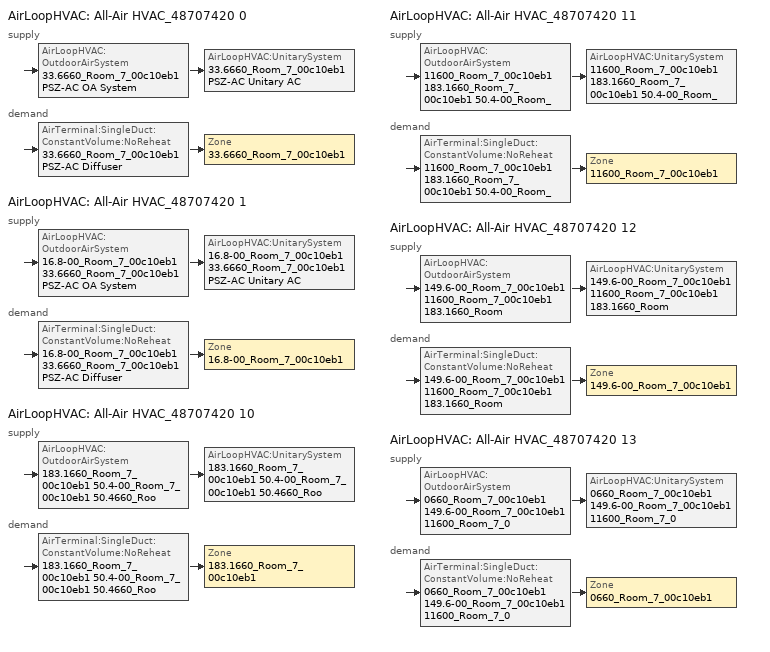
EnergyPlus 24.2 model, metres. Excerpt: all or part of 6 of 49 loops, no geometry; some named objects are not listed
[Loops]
AirLoopHVAC 'All-Air HVAC_48707420 0'
 supply: AirLoopHVAC:OutdoorAirSystem '33.6660_Room_7_00c10eb1 PSZ-AC OA System' > AirLoopHVAC:UnitarySystem '33.6660_Room_7_00c10eb1 PSZ-AC Unitary AC'
 demand: AirTerminal:SingleDuct:ConstantVolume:NoReheat '33.6660_Room_7_00c10eb1 PSZ-AC Diffuser' > Zone '33.6660_Room_7_00c10eb1'
AirLoopHVAC 'All-Air HVAC_48707420 1'
 supply: AirLoopHVAC:OutdoorAirSystem '16.8-00_Room_7_00c10eb1 33.6660_Room_7_00c10eb1 PSZ-AC OA System' > AirLoopHVAC:UnitarySystem '16.8-00_Room_7_00c10eb1 33.6660_Room_7_00c10eb1 PSZ-AC Unitary AC'
 demand: AirTerminal:SingleDuct:ConstantVolume:NoReheat '16.8-00_Room_7_00c10eb1 33.6660_Room_7_00c10eb1 PSZ-AC Diffuser' > Zone '16.8-00_Room_7_00c10eb1'
AirLoopHVAC 'All-Air HVAC_48707420 10'
 supply: AirLoopHVAC:OutdoorAirSystem '183.1660_Room_7_00c10eb1 50.4-00_Room_7_00c10eb1 50.4660_Room_7_00c10eb1 67.1-00_Room_7_00c10eb1 132.8660_Room_7_00c10eb1 166.4660_Room_7_00c10eb1 67.1660_Room_7_00c10eb1 116660_Room_7_00c10eb1 33.6-00_Room_7_00c10eb1 16.8-00_Room_7_00c10eb1 33.6660_Room_7_00c10eb1 PSZ-AC OA System' > AirLoopHVAC:UnitarySystem '183.1660_Room_7_00c10eb1 50.4-00_Room_7_00c10eb1 50.4660_Room_7_00c10eb1 67.1-00_Room_7_00c10eb1 132.8660_Room_7_00c10eb1 166.4660_Room_7_00c10eb1 67.1660_Room_7_00c10eb1 116660_Room_7_00c10eb1 33.6-00_Room_7_00c10eb1 16.8-00_Room_7_00c10eb1 33.6660_Room_7_00c10eb1 PSZ-AC Unitary AC'
 demand: AirTerminal:SingleDuct:ConstantVolume:NoReheat '183.1660_Room_7_00c10eb1 50.4-00_Room_7_00c10eb1 50.4660_Room_7_00c10eb1 67.1-00_Room_7_00c10eb1 132.8660_Room_7_00c10eb1 166.4660_Room_7_00c10eb1 67.1660_Room_7_00c10eb1 116660_Room_7_00c10eb1 33.6-00_Room_7_00c10eb1 16.8-00_Room_7_00c10eb1 33.6660_Room_7_00c10eb1 PSZ-AC Diffuser' > Zone '183.1660_Room_7_00c10eb1'
AirLoopHVAC 'All-Air HVAC_48707420 11'
 supply: AirLoopHVAC:OutdoorAirSystem '11600_Room_7_00c10eb1 183.1660_Room_7_00c10eb1 50.4-00_Room_7_00c10eb1 50.4660_Room_7_00c10eb1 67.1-00_Room_7_00c10eb1 132.8660_Room_7_00c10eb1 166.4660_Room_7_00c10eb1 67.1660_Room_7_00c10eb1 116660_Room_7_00c10eb1 33.6-00_Room_7_00c10eb1 16.8-00_Room_7_00c10eb1 33.6660_Room_7_00c10eb1 PSZ-AC OA System' > AirLoopHVAC:UnitarySystem '11600_Room_7_00c10eb1 183.1660_Room_7_00c10eb1 50.4-00_Room_7_00c10eb1 50.4660_Room_7_00c10eb1 67.1-00_Room_7_00c10eb1 132.8660_Room_7_00c10eb1 166.4660_Room_7_00c10eb1 67.1660_Room_7_00c10eb1 116660_Room_7_00c10eb1 33.6-00_Room_7_00c10eb1 16.8-00_Room_7_00c10eb1 33.6660_Room_7_00c10eb1 PSZ-AC Unitary AC'
 demand: AirTerminal:SingleDuct:ConstantVolume:NoReheat '11600_Room_7_00c10eb1 183.1660_Room_7_00c10eb1 50.4-00_Room_7_00c10eb1 50.4660_Room_7_00c10eb1 67.1-00_Room_7_00c10eb1 132.8660_Room_7_00c10eb1 166.4660_Room_7_00c10eb1 67.1660_Room_7_00c10eb1 116660_Room_7_00c10eb1 33.6-00_Room_7_00c10eb1 16.8-00_Room_7_00c10eb1 33.6660_Room_7_00c10eb1 PSZ-AC Diffuser' > Zone '11600_Room_7_00c10eb1'
AirLoopHVAC 'All-Air HVAC_48707420 12'
 supply: AirLoopHVAC:OutdoorAirSystem '149.6-00_Room_7_00c10eb1 11600_Room_7_00c10eb1 183.1660_Room_7_00c10eb1 50.4-00_Room_7_00c10eb1 50.4660_Room_7_00c10eb1 67.1-00_Room_7_00c10eb1 132.8660_Room_7_00c10eb1 166.4660_Room_7_00c10eb1 67.1660_Room_7_00c10eb1 116660_Room_7_00c10eb1 33.6-00_Room_7_00c10eb1 16.8-00_Room_7_00c10eb1 33.6660_Room_7_00c10eb1 PSZ-AC OA System' > AirLoopHVAC:UnitarySystem '149.6-00_Room_7_00c10eb1 11600_Room_7_00c10eb1 183.1660_Room_7_00c10eb1 50.4-00_Room_7_00c10eb1 50.4660_Room_7_00c10eb1 67.1-00_Room_7_00c10eb1 132.8660_Room_7_00c10eb1 166.4660_Room_7_00c10eb1 67.1660_Room_7_00c10eb1 116660_Room_7_00c10eb1 33.6-00_Room_7_00c10eb1 16.8-00_Room_7_00c10eb1 33.6660_Room_7_00c10eb1 PSZ-AC Unitary AC'
 demand: AirTerminal:SingleDuct:ConstantVolume:NoReheat '149.6-00_Room_7_00c10eb1 11600_Room_7_00c10eb1 183.1660_Room_7_00c10eb1 50.4-00_Room_7_00c10eb1 50.4660_Room_7_00c10eb1 67.1-00_Room_7_00c10eb1 132.8660_Room_7_00c10eb1 166.4660_Room_7_00c10eb1 67.1660_Room_7_00c10eb1 116660_Room_7_00c10eb1 33.6-00_Room_7_00c10eb1 16.8-00_Room_7_00c10eb1 33.6660_Room_7_00c10eb1 PSZ-AC Diffuser' > Zone '149.6-00_Room_7_00c10eb1'
AirLoopHVAC 'All-Air HVAC_48707420 13'
 supply: AirLoopHVAC:OutdoorAirSystem '0660_Room_7_00c10eb1 149.6-00_Room_7_00c10eb1 11600_Room_7_00c10eb1 183.1660_Room_7_00c10eb1 50.4-00_Room_7_00c10eb1 50.4660_Room_7_00c10eb1 67.1-00_Room_7_00c10eb1 132.8660_Room_7_00c10eb1 166.4660_Room_7_00c10eb1 67.1660_Room_7_00c10eb1 116660_Room_7_00c10eb1 33.6-00_Room_7_00c10eb1 16.8-00_Room_7_00c10eb1 33.6660_Room_7_00c10eb1 PSZ-AC OA System' > AirLoopHVAC:UnitarySystem '0660_Room_7_00c10eb1 149.6-00_Room_7_00c10eb1 11600_Room_7_00c10eb1 183.1660_Room_7_00c10eb1 50.4-00_Room_7_00c10eb1 50.4660_Room_7_00c10eb1 67.1-00_Room_7_00c10eb1 132.8660_Room_7_00c10eb1 166.4660_Room_7_00c10eb1 67.1660_Room_7_00c10eb1 116660_Room_7_00c10eb1 33.6-00_Room_7_00c10eb1 16.8-00_Room_7_00c10eb1 33.6660_Room_7_00c10eb1 PSZ-AC Unitary AC'
 demand: AirTerminal:SingleDuct:ConstantVolume:NoReheat '0660_Room_7_00c10eb1 149.6-00_Room_7_00c10eb1 11600_Room_7_00c10eb1 183.1660_Room_7_00c10eb1 50.4-00_Room_7_00c10eb1 50.4660_Room_7_00c10eb1 67.1-00_Room_7_00c10eb1 132.8660_Room_7_00c10eb1 166.4660_Room_7_00c10eb1 67.1660_Room_7_00c10eb1 116660_Room_7_00c10eb1 33.6-00_Room_7_00c10eb1 16.8-00_Room_7_00c10eb1 33.6660_Room_7_00c10eb1 PSZ-AC Diffuser' > Zone '0660_Room_7_00c10eb1'
[ZoneControl:Thermostat] Temperature Difference Between Cutout And Setpoint {deltaC}=0
Name | Zone or ZoneList | Control Type Schedule | Control 1
0660_Room_7_00c10eb1 Thermostat | 0660_Room_7_00c10eb1 | 0660_Room_7_00c10eb1 Thermostat Schedule | Setpoint_bbafeea7..0660_Room_7_00c10eb1
11600_Room_7_00c10eb1 Thermostat | 11600_Room_7_00c10eb1 | 11600_Room_7_00c10eb1 Thermostat Schedule | Setpoint_bbafeea7..11600_Room_7_00c10eb1
149.6-00_Room_7_00c10eb1 Thermostat | 149.6-00_Room_7_00c10eb1 | 149.6-00_Room_7_00c10eb1 Thermostat Schedule | Setpoint_bbafeea7..149.6-00_Room_7_00c10eb1
16.8-00_Room_7_00c10eb1 Thermostat | 16.8-00_Room_7_00c10eb1 | 16.8-00_Room_7_00c10eb1 Thermostat Schedule | Setpoint_bbafeea7..16.8-00_Room_7_00c10eb1
183.1660_Room_7_00c10eb1 Thermostat | 183.1660_Room_7_00c10eb1 | 183.1660_Room_7_00c10eb1 Thermostat Schedule | Setpoint_bbafeea7..183.1660_Room_7_00c10eb1
33.6660_Room_7_00c10eb1 Thermostat | 33.6660_Room_7_00c10eb1 | 33.6660_Room_7_00c10eb1 Thermostat Schedule | Setpoint_bbafeea7..33.6660_Room_7_00c10eb1
[ThermostatSetpoint:DualSetpoint] Heating Setpoint Temperature Schedule=17_heating_sch; Cooling Setpoint Temperature Schedule=17_cooling_sch
Setpoint_bbafeea7..0660_Room_7_00c10eb1; Setpoint_bbafeea7..11600_Room_7_00c10eb1; Setpoint_bbafeea7..149.6-00_Room_7_00c10eb1; Setpoint_bbafeea7..16.8-00_Room_7_00c10eb1; Setpoint_bbafeea7..183.1660_Room_7_00c10eb1; Setpoint_bbafeea7..33.6660_Room_7_00c10eb1
[AirTerminal:SingleDuct:ConstantVolume:NoReheat] Availability Schedule=Always On Discrete; Maximum Air Flow Rate {m3/s}=AutoSize
0660_Room_7_00c10eb1 149.6-00_Room_7_00c10eb1 11600_Room_7_00c10eb1 183.1660_Room_7_00c10eb1 50.4-00_Room_7_00c10eb1 50.4660_Room_7_00c10eb1 67.1-00_Room_7_00c10eb1 132.8660_Room_7_00c10eb1 166.4660_Room_7_00c10eb1 67.1660_Room_7_00c10eb1 116660_Room_7_00c10eb1 33.6-00_Room_7_00c10eb1 16.8-00_Room_7_00c10eb1 33.6660_Room_7_00c10eb1 PSZ-AC Diffuser; 11600_Room_7_00c10eb1 183.1660_Room_7_00c10eb1 50.4-00_Room_7_00c10eb1 50.4660_Room_7_00c10eb1 67.1-00_Room_7_00c10eb1 132.8660_Room_7_00c10eb1 166.4660_Room_7_00c10eb1 67.1660_Room_7_00c10eb1 116660_Room_7_00c10eb1 33.6-00_Room_7_00c10eb1 16.8-00_Room_7_00c10eb1 33.6660_Room_7_00c10eb1 PSZ-AC Diffuser; 149.6-00_Room_7_00c10eb1 11600_Room_7_00c10eb1 183.1660_Room_7_00c10eb1 50.4-00_Room_7_00c10eb1 50.4660_Room_7_00c10eb1 67.1-00_Room_7_00c10eb1 132.8660_Room_7_00c10eb1 166.4660_Room_7_00c10eb1 67.1660_Room_7_00c10eb1 116660_Room_7_00c10eb1 33.6-00_Room_7_00c10eb1 16.8-00_Room_7_00c10eb1 33.6660_Room_7_00c10eb1 PSZ-AC Diffuser; 16.8-00_Room_7_00c10eb1 33.6660_Room_7_00c10eb1 PSZ-AC Diffuser; 183.1660_Room_7_00c10eb1 50.4-00_Room_7_00c10eb1 50.4660_Room_7_00c10eb1 67.1-00_Room_7_00c10eb1 132.8660_Room_7_00c10eb1 166.4660_Room_7_00c10eb1 67.1660_Room_7_00c10eb1 116660_Room_7_00c10eb1 33.6-00_Room_7_00c10eb1 16.8-00_Room_7_00c10eb1 33.6660_Room_7_00c10eb1 PSZ-AC Diffuser; 33.6660_Room_7_00c10eb1 PSZ-AC Diffuser
[Zone equipment]
0660_Room_7_00c10eb1: 0660_Room_7_00c10eb1 149.6-00_Room_7_00c10eb1 11600_Room_7_00c10eb1 183.1660_Room_7_00c10eb1 50.4-00_Room_7_00c10eb1 50.4660_Room_7_00c10eb1 67.1-00_Room_7_00c10eb1 132.8660_Room_7_00c10eb1 166.4660_Room_7_00c10eb1 67.1660_Room_7_00c10eb1 116660_Room_7_00c10eb1 33.6-00_Room_7_00c10eb1 16.8-00_Room_7_00c10eb1 33.6660_Room_7_00c10eb1 PSZ-AC Diffuser
11600_Room_7_00c10eb1: 11600_Room_7_00c10eb1 183.1660_Room_7_00c10eb1 50.4-00_Room_7_00c10eb1 50.4660_Room_7_00c10eb1 67.1-00_Room_7_00c10eb1 132.8660_Room_7_00c10eb1 166.4660_Room_7_00c10eb1 67.1660_Room_7_00c10eb1 116660_Room_7_00c10eb1 33.6-00_Room_7_00c10eb1 16.8-00_Room_7_00c10eb1 33.6660_Room_7_00c10eb1 PSZ-AC Diffuser
149.6-00_Room_7_00c10eb1: 149.6-00_Room_7_00c10eb1 11600_Room_7_00c10eb1 183.1660_Room_7_00c10eb1 50.4-00_Room_7_00c10eb1 50.4660_Room_7_00c10eb1 67.1-00_Room_7_00c10eb1 132.8660_Room_7_00c10eb1 166.4660_Room_7_00c10eb1 67.1660_Room_7_00c10eb1 116660_Room_7_00c10eb1 33.6-00_Room_7_00c10eb1 16.8-00_Room_7_00c10eb1 33.6660_Room_7_00c10eb1 PSZ-AC Diffuser
16.8-00_Room_7_00c10eb1: 16.8-00_Room_7_00c10eb1 33.6660_Room_7_00c10eb1 PSZ-AC Diffuser
183.1660_Room_7_00c10eb1: 183.1660_Room_7_00c10eb1 50.4-00_Room_7_00c10eb1 50.4660_Room_7_00c10eb1 67.1-00_Room_7_00c10eb1 132.8660_Room_7_00c10eb1 166.4660_Room_7_00c10eb1 67.1660_Room_7_00c10eb1 116660_Room_7_00c10eb1 33.6-00_Room_7_00c10eb1 16.8-00_Room_7_00c10eb1 33.6660_Room_7_00c10eb1 PSZ-AC Diffuser
33.6660_Room_7_00c10eb1: 33.6660_Room_7_00c10eb1 PSZ-AC Diffuser
[Sizing:Zone] Zone Cooling Design Supply Air Temperature Input Method=SupplyAirTemperature; Zone Cooling Design Supply Air Temperature {C}=12.7778; Zone Cooling Design Supply Air Temperature Difference {deltaC}=11.11; Zone Heating Design Supply Air Temperature Input Method=SupplyAirTemperature; Zone Heating Design Supply Air Temperature {C}=50; Zone Heating Design Supply Air Temperature Difference {deltaC}=11.11; Zone Cooling Design Supply Air Humidity Ratio {kgWater/kgDryAir}=0.0085; Zone Heating Design Supply Air Humidity Ratio {kgWater/kgDryAir}=0.008; Cooling Design Air Flow Method=DesignDay; Cooling Design Air Flow Rate {m3/s}=0; Cooling Minimum Air Flow per Zone Floor Area {m3/s-m2}=0.000762; Cooling Minimum Air Flow {m3/s}=0; Cooling Minimum Air Flow Fraction=0; Heating Design Air Flow Method=DesignDay; Heating Design Air Flow Rate {m3/s}=0; Heating Maximum Air Flow per Zone Floor Area {m3/s-m2}=0.002032; Heating Maximum Air Flow {m3/s}=0.141576; Heating Maximum Air Flow Fraction=0.3; Account for Dedicated Outdoor Air System=No; Zone Load Sizing Method=Sensible Load Only No Latent Load; Zone Latent Cooling Design Supply Air Humidity Ratio Input Method=HumidityRatioDifference; Zone Cooling Design Supply Air Humidity Ratio Difference {kgWater/kgDryAir}=0.005; Zone Latent Heating Design Supply Air Humidity Ratio Input Method=HumidityRatioDifference; Zone Humidification Design Supply Air Humidity Ratio Difference {kgWater/kgDryAir}=0.005; Type of Space Sum to Use=Coincident
Name | Design Specification Outdoor Air Object
0660_Room_7_00c10eb1 | 0660_Room_7_00c10eb1 DSOA Space List
11600_Room_7_00c10eb1 | 11600_Room_7_00c10eb1 DSOA Space List
149.6-00_Room_7_00c10eb1 | 149.6-00_Room_7_00c10eb1 DSOA Space List
16.8-00_Room_7_00c10eb1 | 16.8-00_Room_7_00c10eb1 DSOA Space List
183.1660_Room_7_00c10eb1 | 183.1660_Room_7_00c10eb1 DSOA Space List
33.6660_Room_7_00c10eb1 | 33.6660_Room_7_00c10eb1 DSOA Space List
[Controller:MechanicalVentilation] Availability Schedule=D_ResNatVentOnCZ01_Yr; Demand Controlled Ventilation=No; System Outdoor Air Method=ZoneSum; Design Specification Outdoor Air Object Name 1=Ventilation_be4b2928
Name | Zone or ZoneList Name 1
Controller Mechanical Ventilation 38 | 0660_Room_7_00c10eb1
Controller Mechanical Ventilation 36 | 11600_Room_7_00c10eb1
Controller Mechanical Ventilation 37 | 149.6-00_Room_7_00c10eb1
Controller Mechanical Ventilation 26 | 16.8-00_Room_7_00c10eb1
Controller Mechanical Ventilation 35 | 183.1660_Room_7_00c10eb1
Controller Mechanical Ventilation 25 | 33.6660_Room_7_00c10eb1
[DesignSpecification:OutdoorAir]
Ventilation_be4b2928: Outdoor Air Method=Sum; Outdoor Air Flow per Person {m3/s-person}=0; Outdoor Air Flow per Zone Floor Area {m3/s-m2}=0; Outdoor Air Flow per Zone {m3/s}=0.02831; Outdoor Air Flow Air Changes per Hour {1/hr}=0; Outdoor Air Schedule=D_ResNatVentOnCZ01_Yr
[DesignSpecification:OutdoorAir:SpaceList] Space Design Specification Outdoor Air Object Name 1=Ventilation_be4b2928
Name | Space Name 1
0660_Room_7_00c10eb1 DSOA Space List | 0660_Room_7_00c10eb1_Space
11600_Room_7_00c10eb1 DSOA Space List | 11600_Room_7_00c10eb1_Space
149.6-00_Room_7_00c10eb1 DSOA Space List | 149.6-00_Room_7_00c10eb1_Space
16.8-00_Room_7_00c10eb1 DSOA Space List | 16.8-00_Room_7_00c10eb1_Space
183.1660_Room_7_00c10eb1 DSOA Space List | 183.1660_Room_7_00c10eb1_Space
33.6660_Room_7_00c10eb1 DSOA Space List | 33.6660_Room_7_00c10eb1_Space
[AirLoopHVAC] Design Supply Air Flow Rate {m3/s}=AutoSize; Design Return Air Flow Fraction of Supply Air Flow=1
All-Air HVAC_48707420 0; All-Air HVAC_48707420 1; All-Air HVAC_48707420 10; All-Air HVAC_48707420 11; All-Air HVAC_48707420 12; All-Air HVAC_48707420 13
[Sizing:System] Type of Load to Size On=Sensible; Design Outdoor Air Flow Rate {m3/s}=Autosize; Central Heating Maximum System Air Flow Ratio=1; Preheat Design Temperature {C}=7.22222; Preheat Design Humidity Ratio {kgWater/kgDryAir}=0.008; Precool Design Temperature {C}=12.7778; Precool Design Humidity Ratio {kgWater/kgDryAir}=0.008; Central Cooling Design Supply Air Temperature {C}=12.7778; Central Heating Design Supply Air Temperature {C}=50; Type of Zone Sum to Use=Coincident; 100% Outdoor Air in Cooling=No; 100% Outdoor Air in Heating=No; Central Cooling Design Supply Air Humidity Ratio {kgWater/kgDryAir}=0.0085; Central Heating Design Supply Air Humidity Ratio {kgWater/kgDryAir}=0.008; Cooling Supply Air Flow Rate Method=DesignDay; Cooling Supply Air Flow Rate {m3/s}=0; Cooling Supply Air Flow Rate Per Floor Area {m3/s-m2}=0.00996765; Cooling Fraction of Autosized Cooling Supply Air Flow Rate=1; Cooling Supply Air Flow Rate Per Unit Cooling Capacity {m3/s-W}=3.94755e-05; Heating Supply Air Flow Rate Method=DesignDay; Heating Supply Air Flow Rate {m3/s}=0; Heating Supply Air Flow Rate Per Floor Area {m3/s-m2}=0.00996765; Heating Fraction of Autosized Heating Supply Air Flow Rate=1; Heating Fraction of Autosized Cooling Supply Air Flow Rate=1; Heating Supply Air Flow Rate Per Unit Heating Capacity {m3/s-W}=3.15882e-05; System Outdoor Air Method=ZoneSum; Zone Maximum Outdoor Air Fraction=1; Cooling Design Capacity Method=CoolingDesignCapacity; Cooling Design Capacity {W}=Autosize; Cooling Design Capacity Per Floor Area {W/m2}=234.7; Fraction of Autosized Cooling Design Capacity=1; Heating Design Capacity Method=HeatingDesignCapacity; Heating Design Capacity {W}=Autosize; Heating Design Capacity Per Floor Area {W/m2}=157; Fraction of Autosized Heating Design Capacity=1; Central Cooling Capacity Control Method=OnOff; Occupant Diversity=Autosize
All-Air HVAC_48707420 0; All-Air HVAC_48707420 1; All-Air HVAC_48707420 10; All-Air HVAC_48707420 11; All-Air HVAC_48707420 12; All-Air HVAC_48707420 13
[Controller:OutdoorAir] Minimum Outdoor Air Flow Rate {m3/s}=Autosize; Maximum Outdoor Air Flow Rate {m3/s}=Autosize; Economizer Control Type=NoEconomizer; Economizer Control Action Type=ModulateFlow; Economizer Maximum Limit Dry-Bulb Temperature {C}=28; Economizer Maximum Limit Enthalpy {J/kg}=64000; Lockout Type=NoLockout; Minimum Limit Type=FixedMinimum; Minimum Outdoor Air Schedule=D_ResNatVentOnCZ01_Yr; High Humidity Control=No; High Humidity Outdoor Air Flow Ratio=1; Control High Indoor Humidity Based on Outdoor Humidity Ratio=Yes; Heat Recovery Bypass Control Type=BypassWhenWithinEconomizerLimits; Economizer Operation Staging=InterlockedWithMechanicalCooling
Name | Mechanical Ventilation Controller
33.6660_Room_7_00c10eb1 PSZ-AC OA System Controller | Controller Mechanical Ventilation 25
16.8-00_Room_7_00c10eb1 33.6660_Room_7_00c10eb1 PSZ-AC OA System Controller | Controller Mechanical Ventilation 26
183.1660_Room_7_00c10eb1 50.4-00_Room_7_00c10eb1 50.4660_Room_7_00c10eb1 67.1-00_Room_7_00c10eb1 132.8660_Room_7_00c10eb1 166.4660_Room_7_00c10eb1 67.1660_Room_7_00c10eb1 116660_Room_7_00c10eb1 33.6-00_Room_7_00c10eb1 16.8-00_Room_7_00c10eb1 33.6660_Room_7_00c10eb1 PSZ-AC OA System Controller | Controller Mechanical Ventilation 35
11600_Room_7_00c10eb1 183.1660_Room_7_00c10eb1 50.4-00_Room_7_00c10eb1 50.4660_Room_7_00c10eb1 67.1-00_Room_7_00c10eb1 132.8660_Room_7_00c10eb1 166.4660_Room_7_00c10eb1 67.1660_Room_7_00c10eb1 116660_Room_7_00c10eb1 33.6-00_Room_7_00c10eb1 16.8-00_Room_7_00c10eb1 33.6660_Room_7_00c10eb1 PSZ-AC OA System Controller | Controller Mechanical Ventilation 36
149.6-00_Room_7_00c10eb1 11600_Room_7_00c10eb1 183.1660_Room_7_00c10eb1 50.4-00_Room_7_00c10eb1 50.4660_Room_7_00c10eb1 67.1-00_Room_7_00c10eb1 132.8660_Room_7_00c10eb1 166.4660_Room_7_00c10eb1 67.1660_Room_7_00c10eb1 116660_Room_7_00c10eb1 33.6-00_Room_7_00c10eb1 16.8-00_Room_7_00c10eb1 33.6660_Room_7_00c10eb1 PSZ-AC OA System Controller | Controller Mechanical Ventilation 37
0660_Room_7_00c10eb1 149.6-00_Room_7_00c10eb1 11600_Room_7_00c10eb1 183.1660_Room_7_00c10eb1 50.4-00_Room_7_00c10eb1 50.4660_Room_7_00c10eb1 67.1-00_Room_7_00c10eb1 132.8660_Room_7_00c10eb1 166.4660_Room_7_00c10eb1 67.1660_Room_7_00c10eb1 116660_Room_7_00c10eb1 33.6-00_Room_7_00c10eb1 16.8-00_Room_7_00c10eb1 33.6660_Room_7_00c10eb1 PSZ-AC OA System Controller | Controller Mechanical Ventilation 38
[SetpointManager:MixedAir] Control Variable=Temperature
Name | Setpoint Node or NodeList
All-Air HVAC_48707420 0 Mixed Air Node OS Default SPM | All-Air HVAC_48707420 0 Mixed Air Node
All-Air HVAC_48707420 1 Mixed Air Node OS Default SPM | All-Air HVAC_48707420 1 Mixed Air Node
All-Air HVAC_48707420 10 Mixed Air Node OS Default SPM | All-Air HVAC_48707420 10 Mixed Air Node
All-Air HVAC_48707420 11 Mixed Air Node OS Default SPM | All-Air HVAC_48707420 11 Mixed Air Node
All-Air HVAC_48707420 12 Mixed Air Node OS Default SPM | All-Air HVAC_48707420 12 Mixed Air Node
All-Air HVAC_48707420 13 Mixed Air Node OS Default SPM | All-Air HVAC_48707420 13 Mixed Air Node
[AirLoopHVAC:UnitarySystem] Control Type=Load; Dehumidification Control Type=None; Availability Schedule=Always On Discrete; Fan Placement=DrawThrough; Supply Air Fan Operating Mode Schedule=Always On Discrete; DX Heating Coil Sizing Ratio=1; Use DOAS DX Cooling Coil=No; Minimum Supply Air Temperature {C}=2; Latent Load Control=SensibleOnlyLoadControl; Cooling Supply Air Flow Rate Method=SupplyAirFlowRate; Cooling Supply Air Flow Rate {m3/s}=Autosize; Heating Supply Air Flow Rate Method=SupplyAirFlowRate; Heating Supply Air Flow Rate {m3/s}=Autosize; No Load Supply Air Flow Rate Method=None; No Load Supply Air Flow Rate Control Set To Low Speed=Yes; Maximum Supply Air Temperature {C}=80; Maximum Outdoor Dry-Bulb Temperature for Supplemental Heater Operation {C}=21; Ancillary On-Cycle Electric Power {W}=0; Ancillary Off-Cycle Electric Power {W}=0
Name | Controlling Zone or Thermostat Location | Supply Fan | Heating Coil | Cooling Coil | Supplemental Heating Coil
33.6660_Room_7_00c10eb1 PSZ-AC Unitary AC | 33.6660_Room_7_00c10eb1 | 33.6660_Room_7_00c10eb1 PSZ-AC Fan | 33.6660_Room_7_00c10eb1 PSZ-AC Electric Htg Coil | 33.6660_Room_7_00c10eb1 PSZ-AC 1spd DX AC Clg Coil | 33.6660_Room_7_00c10eb1 PSZ-AC No Heat
16.8-00_Room_7_00c10eb1 33.6660_Room_7_00c10eb1 PSZ-AC Unitary AC | 16.8-00_Room_7_00c10eb1 | 16.8-00_Room_7_00c10eb1 33.6660_Room_7_00c10eb1 PSZ-AC Fan | 16.8-00_Room_7_00c10eb1 33.6660_Room_7_00c10eb1 PSZ-AC Electric Htg Coil | 16.8-00_Room_7_00c10eb1 33.6660_Room_7_00c10eb1 PSZ-AC 1spd DX AC Clg Coil | 16.8-00_Room_7_00c10eb1 33.6660_Room_7_00c10eb1 PSZ-AC No Heat
183.1660_Room_7_00c10eb1 50.4-00_Room_7_00c10eb1 50.4660_Room_7_00c10eb1 67.1-00_Room_7_00c10eb1 132.8660_Room_7_00c10eb1 166.4660_Room_7_00c10eb1 67.1660_Room_7_00c10eb1 116660_Room_7_00c10eb1 33.6-00_Room_7_00c10eb1 16.8-00_Room_7_00c10eb1 33.6660_Room_7_00c10eb1 PSZ-AC Unitary AC | 183.1660_Room_7_00c10eb1 | 183.1660_Room_7_00c10eb1 50.4-00_Room_7_00c10eb1 50.4660_Room_7_00c10eb1 67.1-00_Room_7_00c10eb1 132.8660_Room_7_00c10eb1 166.4660_Room_7_00c10eb1 67.1660_Room_7_00c10eb1 116660_Room_7_00c10eb1 33.6-00_Room_7_00c10eb1 16.8-00_Room_7_00c10eb1 33.6660_Room_7_00c10eb1 PSZ-AC Fan | 183.1660_Room_7_00c10eb1 50.4-00_Room_7_00c10eb1 50.4660_Room_7_00c10eb1 67.1-00_Room_7_00c10eb1 132.8660_Room_7_00c10eb1 166.4660_Room_7_00c10eb1 67.1660_Room_7_00c10eb1 116660_Room_7_00c10eb1 33.6-00_Room_7_00c10eb1 16.8-00_Room_7_00c10eb1 33.6660_Room_7_00c10eb1 PSZ-AC Electric Htg Coil | 183.1660_Room_7_00c10eb1 50.4-00_Room_7_00c10eb1 50.4660_Room_7_00c10eb1 67.1-00_Room_7_00c10eb1 132.8660_Room_7_00c10eb1 166.4660_Room_7_00c10eb1 67.1660_Room_7_00c10eb1 116660_Room_7_00c10eb1 33.6-00_Room_7_00c10eb1 16.8-00_Room_7_00c10eb1 33.6660_Room_7_00c10eb1 PSZ-AC 1spd DX AC Clg Coil | 183.1660_Room_7_00c10eb1 50.4-00_Room_7_00c10eb1 50.4660_Room_7_00c10eb1 67.1-00_Room_7_00c10eb1 132.8660_Room_7_00c10eb1 166.4660_Room_7_00c10eb1 67.1660_Room_7_00c10eb1 116660_Room_7_00c10eb1 33.6-00_Room_7_00c10eb1 16.8-00_Room_7_00c10eb1 33.6660_Room_7_00c10eb1 PSZ-AC No Heat
11600_Room_7_00c10eb1 183.1660_Room_7_00c10eb1 50.4-00_Room_7_00c10eb1 50.4660_Room_7_00c10eb1 67.1-00_Room_7_00c10eb1 132.8660_Room_7_00c10eb1 166.4660_Room_7_00c10eb1 67.1660_Room_7_00c10eb1 116660_Room_7_00c10eb1 33.6-00_Room_7_00c10eb1 16.8-00_Room_7_00c10eb1 33.6660_Room_7_00c10eb1 PSZ-AC Unitary AC | 11600_Room_7_00c10eb1 | 11600_Room_7_00c10eb1 183.1660_Room_7_00c10eb1 50.4-00_Room_7_00c10eb1 50.4660_Room_7_00c10eb1 67.1-00_Room_7_00c10eb1 132.8660_Room_7_00c10eb1 166.4660_Room_7_00c10eb1 67.1660_Room_7_00c10eb1 116660_Room_7_00c10eb1 33.6-00_Room_7_00c10eb1 16.8-00_Room_7_00c10eb1 33.6660_Room_7_00c10eb1 PSZ-AC Fan | 11600_Room_7_00c10eb1 183.1660_Room_7_00c10eb1 50.4-00_Room_7_00c10eb1 50.4660_Room_7_00c10eb1 67.1-00_Room_7_00c10eb1 132.8660_Room_7_00c10eb1 166.4660_Room_7_00c10eb1 67.1660_Room_7_00c10eb1 116660_Room_7_00c10eb1 33.6-00_Room_7_00c10eb1 16.8-00_Room_7_00c10eb1 33.6660_Room_7_00c10eb1 PSZ-AC Electric Htg Coil | 11600_Room_7_00c10eb1 183.1660_Room_7_00c10eb1 50.4-00_Room_7_00c10eb1 50.4660_Room_7_00c10eb1 67.1-00_Room_7_00c10eb1 132.8660_Room_7_00c10eb1 166.4660_Room_7_00c10eb1 67.1660_Room_7_00c10eb1 116660_Room_7_00c10eb1 33.6-00_Room_7_00c10eb1 16.8-00_Room_7_00c10eb1 33.6660_Room_7_00c10eb1 PSZ-AC 1spd DX AC Clg Coil | 11600_Room_7_00c10eb1 183.1660_Room_7_00c10eb1 50.4-00_Room_7_00c10eb1 50.4660_Room_7_00c10eb1 67.1-00_Room_7_00c10eb1 132.8660_Room_7_00c10eb1 166.4660_Room_7_00c10eb1 67.1660_Room_7_00c10eb1 116660_Room_7_00c10eb1 33.6-00_Room_7_00c10eb1 16.8-00_Room_7_00c10eb1 33.6660_Room_7_00c10eb1 PSZ-AC No Heat
149.6-00_Room_7_00c10eb1 11600_Room_7_00c10eb1 183.1660_Room_7_00c10eb1 50.4-00_Room_7_00c10eb1 50.4660_Room_7_00c10eb1 67.1-00_Room_7_00c10eb1 132.8660_Room_7_00c10eb1 166.4660_Room_7_00c10eb1 67.1660_Room_7_00c10eb1 116660_Room_7_00c10eb1 33.6-00_Room_7_00c10eb1 16.8-00_Room_7_00c10eb1 33.6660_Room_7_00c10eb1 PSZ-AC Unitary AC | 149.6-00_Room_7_00c10eb1 | 149.6-00_Room_7_00c10eb1 11600_Room_7_00c10eb1 183.1660_Room_7_00c10eb1 50.4-00_Room_7_00c10eb1 50.4660_Room_7_00c10eb1 67.1-00_Room_7_00c10eb1 132.8660_Room_7_00c10eb1 166.4660_Room_7_00c10eb1 67.1660_Room_7_00c10eb1 116660_Room_7_00c10eb1 33.6-00_Room_7_00c10eb1 16.8-00_Room_7_00c10eb1 33.6660_Room_7_00c10eb1 PSZ-AC Fan | 149.6-00_Room_7_00c10eb1 11600_Room_7_00c10eb1 183.1660_Room_7_00c10eb1 50.4-00_Room_7_00c10eb1 50.4660_Room_7_00c10eb1 67.1-00_Room_7_00c10eb1 132.8660_Room_7_00c10eb1 166.4660_Room_7_00c10eb1 67.1660_Room_7_00c10eb1 116660_Room_7_00c10eb1 33.6-00_Room_7_00c10eb1 16.8-00_Room_7_00c10eb1 33.6660_Room_7_00c10eb1 PSZ-AC Electric Htg Coil | 149.6-00_Room_7_00c10eb1 11600_Room_7_00c10eb1 183.1660_Room_7_00c10eb1 50.4-00_Room_7_00c10eb1 50.4660_Room_7_00c10eb1 67.1-00_Room_7_00c10eb1 132.8660_Room_7_00c10eb1 166.4660_Room_7_00c10eb1 67.1660_Room_7_00c10eb1 116660_Room_7_00c10eb1 33.6-00_Room_7_00c10eb1 16.8-00_Room_7_00c10eb1 33.6660_Room_7_00c10eb1 PSZ-AC 1spd DX AC Clg Coil | 149.6-00_Room_7_00c10eb1 11600_Room_7_00c10eb1 183.1660_Room_7_00c10eb1 50.4-00_Room_7_00c10eb1 50.4660_Room_7_00c10eb1 67.1-00_Room_7_00c10eb1 132.8660_Room_7_00c10eb1 166.4660_Room_7_00c10eb1 67.1660_Room_7_00c10eb1 116660_Room_7_00c10eb1 33.6-00_Room_7_00c10eb1 16.8-00_Room_7_00c10eb1 33.6660_Room_7_00c10eb1 PSZ-AC No Heat
0660_Room_7_00c10eb1 149.6-00_Room_7_00c10eb1 11600_Room_7_00c10eb1 183.1660_Room_7_00c10eb1 50.4-00_Room_7_00c10eb1 50.4660_Room_7_00c10eb1 67.1-00_Room_7_00c10eb1 132.8660_Room_7_00c10eb1 166.4660_Room_7_00c10eb1 67.1660_Room_7_00c10eb1 116660_Room_7_00c10eb1 33.6-00_Room_7_00c10eb1 16.8-00_Room_7_00c10eb1 33.6660_Room_7_00c10eb1 PSZ-AC Unitary AC | 0660_Room_7_00c10eb1 | 0660_Room_7_00c10eb1 149.6-00_Room_7_00c10eb1 11600_Room_7_00c10eb1 183.1660_Room_7_00c10eb1 50.4-00_Room_7_00c10eb1 50.4660_Room_7_00c10eb1 67.1-00_Room_7_00c10eb1 132.8660_Room_7_00c10eb1 166.4660_Room_7_00c10eb1 67.1660_Room_7_00c10eb1 116660_Room_7_00c10eb1 33.6-00_Room_7_00c10eb1 16.8-00_Room_7_00c10eb1 33.6660_Room_7_00c10eb1 PSZ-AC Fan | 0660_Room_7_00c10eb1 149.6-00_Room_7_00c10eb1 11600_Room_7_00c10eb1 183.1660_Room_7_00c10eb1 50.4-00_Room_7_00c10eb1 50.4660_Room_7_00c10eb1 67.1-00_Room_7_00c10eb1 132.8660_Room_7_00c10eb1 166.4660_Room_7_00c10eb1 67.1660_Room_7_00c10eb1 116660_Room_7_00c10eb1 33.6-00_Room_7_00c10eb1 16.8-00_Room_7_00c10eb1 33.6660_Room_7_00c10eb1 PSZ-AC Electric Htg Coil | 0660_Room_7_00c10eb1 149.6-00_Room_7_00c10eb1 11600_Room_7_00c10eb1 183.1660_Room_7_00c10eb1 50.4-00_Room_7_00c10eb1 50.4660_Room_7_00c10eb1 67.1-00_Room_7_00c10eb1 132.8660_Room_7_00c10eb1 166.4660_Room_7_00c10eb1 67.1660_Room_7_00c10eb1 116660_Room_7_00c10eb1 33.6-00_Room_7_00c10eb1 16.8-00_Room_7_00c10eb1 33.6660_Room_7_00c10eb1 PSZ-AC 1spd DX AC Clg Coil | 0660_Room_7_00c10eb1 149.6-00_Room_7_00c10eb1 11600_Room_7_00c10eb1 183.1660_Room_7_00c10eb1 50.4-00_Room_7_00c10eb1 50.4660_Room_7_00c10eb1 67.1-00_Room_7_00c10eb1 132.8660_Room_7_00c10eb1 166.4660_Room_7_00c10eb1 67.1660_Room_7_00c10eb1 116660_Room_7_00c10eb1 33.6-00_Room_7_00c10eb1 16.8-00_Room_7_00c10eb1 33.6660_Room_7_00c10eb1 PSZ-AC No Heat
[Fan:OnOff] Availability Schedule=Always On Discrete; Fan Total Efficiency=0.54; Pressure Rise {Pa}=622.099; Maximum Flow Rate {m3/s}=Autosize; Motor Efficiency=0.9; Motor In Airstream Fraction=1
Name | Fan Power Ratio Function of Speed Ratio Curve | Fan Efficiency Ratio Function of Speed Ratio Curve
33.6660_Room_7_00c10eb1 PSZ-AC Fan | Fan On Off Power Curve 24 | Fan On Off Efficiency Curve 24
16.8-00_Room_7_00c10eb1 33.6660_Room_7_00c10eb1 PSZ-AC Fan | Fan On Off Power Curve 25 | Fan On Off Efficiency Curve 25
183.1660_Room_7_00c10eb1 50.4-00_Room_7_00c10eb1 50.4660_Room_7_00c10eb1 67.1-00_Room_7_00c10eb1 132.8660_Room_7_00c10eb1 166.4660_Room_7_00c10eb1 67.1660_Room_7_00c10eb1 116660_Room_7_00c10eb1 33.6-00_Room_7_00c10eb1 16.8-00_Room_7_00c10eb1 33.6660_Room_7_00c10eb1 PSZ-AC Fan | Fan On Off Power Curve 34 | Fan On Off Efficiency Curve 34
11600_Room_7_00c10eb1 183.1660_Room_7_00c10eb1 50.4-00_Room_7_00c10eb1 50.4660_Room_7_00c10eb1 67.1-00_Room_7_00c10eb1 132.8660_Room_7_00c10eb1 166.4660_Room_7_00c10eb1 67.1660_Room_7_00c10eb1 116660_Room_7_00c10eb1 33.6-00_Room_7_00c10eb1 16.8-00_Room_7_00c10eb1 33.6660_Room_7_00c10eb1 PSZ-AC Fan | Fan On Off Power Curve 35 | Fan On Off Efficiency Curve 35
149.6-00_Room_7_00c10eb1 11600_Room_7_00c10eb1 183.1660_Room_7_00c10eb1 50.4-00_Room_7_00c10eb1 50.4660_Room_7_00c10eb1 67.1-00_Room_7_00c10eb1 132.8660_Room_7_00c10eb1 166.4660_Room_7_00c10eb1 67.1660_Room_7_00c10eb1 116660_Room_7_00c10eb1 33.6-00_Room_7_00c10eb1 16.8-00_Room_7_00c10eb1 33.6660_Room_7_00c10eb1 PSZ-AC Fan | Fan On Off Power Curve 36 | Fan On Off Efficiency Curve 36
0660_Room_7_00c10eb1 149.6-00_Room_7_00c10eb1 11600_Room_7_00c10eb1 183.1660_Room_7_00c10eb1 50.4-00_Room_7_00c10eb1 50.4660_Room_7_00c10eb1 67.1-00_Room_7_00c10eb1 132.8660_Room_7_00c10eb1 166.4660_Room_7_00c10eb1 67.1660_Room_7_00c10eb1 116660_Room_7_00c10eb1 33.6-00_Room_7_00c10eb1 16.8-00_Room_7_00c10eb1 33.6660_Room_7_00c10eb1 PSZ-AC Fan | Fan On Off Power Curve 37 | Fan On Off Efficiency Curve 37
[Coil:Heating:Electric] Efficiency=1
Name | Availability Schedule | Nominal Capacity {W}
33.6660_Room_7_00c10eb1 PSZ-AC Electric Htg Coil; 16.8-00_Room_7_00c10eb1 33.6660_Room_7_00c10eb1 PSZ-AC Electric Htg Coil; 183.1660_Room_7_00c10eb1 50.4-00_Room_7_00c10eb1 50.4660_Room_7_00c10eb1 67.1-00_Room_7_00c10eb1 132.8660_Room_7_00c10eb1 166.4660_Room_7_00c10eb1 67.1660_Room_7_00c10eb1 116660_Room_7_00c10eb1 33.6-00_Room_7_00c10eb1 16.8-00_Room_7_00c10eb1 33.6660_Room_7_00c10eb1 PSZ-AC Electric Htg Coil; 11600_Room_7_00c10eb1 183.1660_Room_7_00c10eb1 50.4-00_Room_7_00c10eb1 50.4660_Room_7_00c10eb1 67.1-00_Room_7_00c10eb1 132.8660_Room_7_00c10eb1 166.4660_Room_7_00c10eb1 67.1660_Room_7_00c10eb1 116660_Room_7_00c10eb1 33.6-00_Room_7_00c10eb1 16.8-00_Room_7_00c10eb1 33.6660_Room_7_00c10eb1 PSZ-AC Electric Htg Coil; 149.6-00_Room_7_00c10eb1 11600_Room_7_00c10eb1 183.1660_Room_7_00c10eb1 50.4-00_Room_7_00c10eb1 50.4660_Room_7_00c10eb1 67.1-00_Room_7_00c10eb1 132.8660_Room_7_00c10eb1 166.4660_Room_7_00c10eb1 67.1660_Room_7_00c10eb1 116660_Room_7_00c10eb1 33.6-00_Room_7_00c10eb1 16.8-00_Room_7_00c10eb1 33.6660_Room_7_00c10eb1 PSZ-AC Electric Htg Coil; 0660_Room_7_00c10eb1 149.6-00_Room_7_00c10eb1 11600_Room_7_00c10eb1 183.1660_Room_7_00c10eb1 50.4-00_Room_7_00c10eb1 50.4660_Room_7_00c10eb1 67.1-00_Room_7_00c10eb1 132.8660_Room_7_00c10eb1 166.4660_Room_7_00c10eb1 67.1660_Room_7_00c10eb1 116660_Room_7_00c10eb1 33.6-00_Room_7_00c10eb1 16.8-00_Room_7_00c10eb1 33.6660_Room_7_00c10eb1 PSZ-AC Electric Htg Coil | Always On Discrete | Autosize
33.6660_Room_7_00c10eb1 PSZ-AC No Heat; 16.8-00_Room_7_00c10eb1 33.6660_Room_7_00c10eb1 PSZ-AC No Heat; 183.1660_Room_7_00c10eb1 50.4-00_Room_7_00c10eb1 50.4660_Room_7_00c10eb1 67.1-00_Room_7_00c10eb1 132.8660_Room_7_00c10eb1 166.4660_Room_7_00c10eb1 67.1660_Room_7_00c10eb1 116660_Room_7_00c10eb1 33.6-00_Room_7_00c10eb1 16.8-00_Room_7_00c10eb1 33.6660_Room_7_00c10eb1 PSZ-AC No Heat; 11600_Room_7_00c10eb1 183.1660_Room_7_00c10eb1 50.4-00_Room_7_00c10eb1 50.4660_Room_7_00c10eb1 67.1-00_Room_7_00c10eb1 132.8660_Room_7_00c10eb1 166.4660_Room_7_00c10eb1 67.1660_Room_7_00c10eb1 116660_Room_7_00c10eb1 33.6-00_Room_7_00c10eb1 16.8-00_Room_7_00c10eb1 33.6660_Room_7_00c10eb1 PSZ-AC No Heat; 149.6-00_Room_7_00c10eb1 11600_Room_7_00c10eb1 183.1660_Room_7_00c10eb1 50.4-00_Room_7_00c10eb1 50.4660_Room_7_00c10eb1 67.1-00_Room_7_00c10eb1 132.8660_Room_7_00c10eb1 166.4660_Room_7_00c10eb1 67.1660_Room_7_00c10eb1 116660_Room_7_00c10eb1 33.6-00_Room_7_00c10eb1 16.8-00_Room_7_00c10eb1 33.6660_Room_7_00c10eb1 PSZ-AC No Heat; 0660_Room_7_00c10eb1 149.6-00_Room_7_00c10eb1 11600_Room_7_00c10eb1 183.1660_Room_7_00c10eb1 50.4-00_Room_7_00c10eb1 50.4660_Room_7_00c10eb1 67.1-00_Room_7_00c10eb1 132.8660_Room_7_00c10eb1 166.4660_Room_7_00c10eb1 67.1660_Room_7_00c10eb1 116660_Room_7_00c10eb1 33.6-00_Room_7_00c10eb1 16.8-00_Room_7_00c10eb1 33.6660_Room_7_00c10eb1 PSZ-AC No Heat | Always Off Discrete | 0
[Coil:Cooling:DX:SingleSpeed] Availability Schedule=Always On Discrete; Gross Rated Total Cooling Capacity {W}=Autosize; Gross Rated Sensible Heat Ratio=Autosize; Gross Rated Cooling COP {W/W}=3; Rated Air Flow Rate {m3/s}=Autosize; Rated Evaporator Fan Power Per Volume Flow Rate 2017 {W/(m3/s)}=773.3; Rated Evaporator Fan Power Per Volume Flow Rate 2023 {W/(m3/s)}=934.4; Minimum Outdoor Dry-Bulb Temperature for Compressor Operation {C}=-25; Nominal Time for Condensate Removal to Begin {s}=0; Ratio of Initial Moisture Evaporation Rate and Steady State Latent Capacity=0; Maximum Cycling Rate {cycles/hr}=0; Latent Capacity Time Constant {s}=0; Condenser Type=AirCooled; Evaporative Condenser Effectiveness=0.9; Evaporative Condenser Air Flow Rate {m3/s}=Autosize; Evaporative Condenser Pump Rated Power Consumption {W}=Autosize; Crankcase Heater Capacity {W}=0; Maximum Outdoor Dry-Bulb Temperature for Crankcase Heater Operation {C}=10; Basin Heater Capacity {W/K}=0; Basin Heater Setpoint Temperature {C}=2
Name | Total Cooling Capacity Function of Temperature Curve | Total Cooling Capacity Function of Flow Fraction Curve | Energy Input Ratio Function of Temperature Curve | Energy Input Ratio Function of Flow Fraction Curve | Part Load Fraction Correlation Curve
33.6660_Room_7_00c10eb1 PSZ-AC 1spd DX AC Clg Coil | Curve Biquadratic 99 | Curve Quadratic 148 | Curve Biquadratic 100 | Curve Quadratic 149 | Curve Quadratic 150
16.8-00_Room_7_00c10eb1 33.6660_Room_7_00c10eb1 PSZ-AC 1spd DX AC Clg Coil | Curve Biquadratic 103 | Curve Quadratic 154 | Curve Biquadratic 104 | Curve Quadratic 155 | Curve Quadratic 156
183.1660_Room_7_00c10eb1 50.4-00_Room_7_00c10eb1 50.4660_Room_7_00c10eb1 67.1-00_Room_7_00c10eb1 132.8660_Room_7_00c10eb1 166.4660_Room_7_00c10eb1 67.1660_Room_7_00c10eb1 116660_Room_7_00c10eb1 33.6-00_Room_7_00c10eb1 16.8-00_Room_7_00c10eb1 33.6660_Room_7_00c10eb1 PSZ-AC 1spd DX AC Clg Coil | Curve Biquadratic 139 | Curve Quadratic 208 | Curve Biquadratic 140 | Curve Quadratic 209 | Curve Quadratic 210
11600_Room_7_00c10eb1 183.1660_Room_7_00c10eb1 50.4-00_Room_7_00c10eb1 50.4660_Room_7_00c10eb1 67.1-00_Room_7_00c10eb1 132.8660_Room_7_00c10eb1 166.4660_Room_7_00c10eb1 67.1660_Room_7_00c10eb1 116660_Room_7_00c10eb1 33.6-00_Room_7_00c10eb1 16.8-00_Room_7_00c10eb1 33.6660_Room_7_00c10eb1 PSZ-AC 1spd DX AC Clg Coil | Curve Biquadratic 143 | Curve Quadratic 214 | Curve Biquadratic 144 | Curve Quadratic 215 | Curve Quadratic 216
149.6-00_Room_7_00c10eb1 11600_Room_7_00c10eb1 183.1660_Room_7_00c10eb1 50.4-00_Room_7_00c10eb1 50.4660_Room_7_00c10eb1 67.1-00_Room_7_00c10eb1 132.8660_Room_7_00c10eb1 166.4660_Room_7_00c10eb1 67.1660_Room_7_00c10eb1 116660_Room_7_00c10eb1 33.6-00_Room_7_00c10eb1 16.8-00_Room_7_00c10eb1 33.6660_Room_7_00c10eb1 PSZ-AC 1spd DX AC Clg Coil | Curve Biquadratic 147 | Curve Quadratic 220 | Curve Biquadratic 148 | Curve Quadratic 221 | Curve Quadratic 222
0660_Room_7_00c10eb1 149.6-00_Room_7_00c10eb1 11600_Room_7_00c10eb1 183.1660_Room_7_00c10eb1 50.4-00_Room_7_00c10eb1 50.4660_Room_7_00c10eb1 67.1-00_Room_7_00c10eb1 132.8660_Room_7_00c10eb1 166.4660_Room_7_00c10eb1 67.1660_Room_7_00c10eb1 116660_Room_7_00c10eb1 33.6-00_Room_7_00c10eb1 16.8-00_Room_7_00c10eb1 33.6660_Room_7_00c10eb1 PSZ-AC 1spd DX AC Clg Coil | Curve Biquadratic 151 | Curve Quadratic 226 | Curve Biquadratic 152 | Curve Quadratic 227 | Curve Quadratic 228
[SetpointManager:SingleZone:Reheat] Control Variable=Temperature; Minimum Supply Air Temperature {C}=12.7778; Maximum Supply Air Temperature {C}=50
Name | Control Zone | Setpoint Node or NodeList
33.6660_Room_7_00c10eb1 Setpoint Manager SZ Reheat | 33.6660_Room_7_00c10eb1 | All-Air HVAC_48707420 0 Supply Outlet Node
16.8-00_Room_7_00c10eb1 Setpoint Manager SZ Reheat | 16.8-00_Room_7_00c10eb1 | All-Air HVAC_48707420 1 Supply Outlet Node
183.1660_Room_7_00c10eb1 Setpoint Manager SZ Reheat | 183.1660_Room_7_00c10eb1 | All-Air HVAC_48707420 10 Supply Outlet Node
11600_Room_7_00c10eb1 Setpoint Manager SZ Reheat | 11600_Room_7_00c10eb1 | All-Air HVAC_48707420 11 Supply Outlet Node
149.6-00_Room_7_00c10eb1 Setpoint Manager SZ Reheat | 149.6-00_Room_7_00c10eb1 | All-Air HVAC_48707420 12 Supply Outlet Node
0660_Room_7_00c10eb1 Setpoint Manager SZ Reheat | 0660_Room_7_00c10eb1 | All-Air HVAC_48707420 13 Supply Outlet Node
[Schedule:Day:Interval]
17_heating_sch_Day Schedule: No, 24:00, 20
17_cooling_sch_Day Schedule: No, 24:00, 25
D_ResNatVentOnCZ01_Yr_Default; {f202bbd7-7b27-46a6-9039-c512f61ba9a7}; {8b67431d-720a-4dfd-9c9a-f874eb8f99eb}; {68920992-9337-494d-a446-e9f558264748}: No, 24:00, 0
[Schedule:Week:Daily]
17_heating_sch Week Rule - Jan1-Dec31: 17_heating_sch_Day Schedule, 17_heating_sch_Day Schedule, 17_heating_sch_Day Schedule, 17_heating_sch_Day Schedule, 17_heating_sch_Day Schedule, 17_heating_sch_Day Schedule, 17_heating_sch_Day Schedule, 17_heating_sch_Day Schedule, 17_heating_sch_Day Schedule, 17_heating_sch_Day Schedule, 17_heating_sch_Day Schedule, 17_heating_sch_Day Schedule
17_cooling_sch Week Rule - Jan1-Dec31: 17_cooling_sch_Day Schedule, 17_cooling_sch_Day Schedule, 17_cooling_sch_Day Schedule, 17_cooling_sch_Day Schedule, 17_cooling_sch_Day Schedule, 17_cooling_sch_Day Schedule, 17_cooling_sch_Day Schedule, 17_cooling_sch_Day Schedule, 17_cooling_sch_Day Schedule, 17_cooling_sch_Day Schedule, 17_cooling_sch_Day Schedule, 17_cooling_sch_Day Schedule
D_ResNatVentOnCZ01_Yr Week Rule - Jan1-Dec31: D_ResNatVentOnCZ01_Yr_Default, D_ResNatVentOnCZ01_Yr_Default, D_ResNatVentOnCZ01_Yr_Default, D_ResNatVentOnCZ01_Yr_Default, D_ResNatVentOnCZ01_Yr_Default, D_ResNatVentOnCZ01_Yr_Default, D_ResNatVentOnCZ01_Yr_Default, {68920992-9337-494d-a446-e9f558264748}, {f202bbd7-7b27-46a6-9039-c512f61ba9a7}, {8b67431d-720a-4dfd-9c9a-f874eb8f99eb}, D_ResNatVentOnCZ01_Yr_Default, D_ResNatVentOnCZ01_Yr_Default
[Schedule:Year]
17_heating_sch: 17_heating_sch Week Rule - Jan1-Dec31, 1, 1, 12, 31
17_cooling_sch: 17_cooling_sch Week Rule - Jan1-Dec31, 1, 1, 12, 31
D_ResNatVentOnCZ01_Yr: D_ResNatVentOnCZ01_Yr Week Rule - Jan1-Dec31, 1, 1, 12, 31
[Schedule:Compact]
0660_Room_7_00c10eb1 Thermostat Schedule; 11600_Room_7_00c10eb1 Thermostat Schedule; 149.6-00_Room_7_00c10eb1 Thermostat Schedule; 16.8-00_Room_7_00c10eb1 Thermostat Schedule; 183.1660_Room_7_00c10eb1 Thermostat Schedule; 33.6660_Room_7_00c10eb1 Thermostat Schedule: Through: 12/31, For: AllDays, Until: 24:00, 4
[Schedule:Constant]
Name | Hourly Value
Always On Discrete | 1
Always Off Discrete | 0
[Curve:Exponent] Coefficient1 Constant=1; Coefficient2 Constant=0; Coefficient3 Constant=0; Minimum Value of x {BasedOnField A2}=0; Maximum Value of x {BasedOnField A2}=1
Fan On Off Power Curve 24; Fan On Off Power Curve 25; Fan On Off Power Curve 34; Fan On Off Power Curve 35; Fan On Off Power Curve 36; Fan On Off Power Curve 37
[Curve:Cubic] Coefficient1 Constant=1; Coefficient2 x=0; Coefficient3 x**2=0; Coefficient4 x**3=0; Minimum Value of x {BasedOnField A2}=0; Maximum Value of x {BasedOnField A2}=1
Fan On Off Efficiency Curve 24; Fan On Off Efficiency Curve 25; Fan On Off Efficiency Curve 34; Fan On Off Efficiency Curve 35; Fan On Off Efficiency Curve 36; Fan On Off Efficiency Curve 37
[Curve:Biquadratic] Minimum Value of x {BasedOnField A2}=-100; Maximum Value of x {BasedOnField A2}=100; Minimum Value of y {BasedOnField A3}=-100; Maximum Value of y {BasedOnField A3}=100
Name | Coefficient1 Constant | Coefficient2 x | Coefficient3 x**2 | Coefficient4 y | Coefficient5 y**2 | Coefficient6 x*y
Curve Biquadratic 99; Curve Biquadratic 103; Curve Biquadratic 139; Curve Biquadratic 143; Curve Biquadratic 147; Curve Biquadratic 151 | 0.971212 | -0.0152755 | 0.00144345 | -0.00039321 | -6.8364e-06 | -0.000290596
Curve Biquadratic 100; Curve Biquadratic 104; Curve Biquadratic 140; Curve Biquadratic 144; Curve Biquadratic 148; Curve Biquadratic 152 | 0.286871 | 0.0239022 | -0.000810648 | 0.0134585 | 0.000338936 | -0.000487004
[Curve:Quadratic]
Name | Coefficient1 Constant | Coefficient2 x | Coefficient3 x**2 | Minimum Value of x {BasedOnField A2} | Maximum Value of x {BasedOnField A2} | Minimum Curve Output {BasedOnField A3} | Maximum Curve Output {BasedOnField A3}
Curve Quadratic 148; Curve Quadratic 149; Curve Quadratic 154; Curve Quadratic 155; Curve Quadratic 208; Curve Quadratic 209; Curve Quadratic 214; Curve Quadratic 215; Curve Quadratic 220; Curve Quadratic 221; Curve Quadratic 226; Curve Quadratic 227 | 1 | 0 | 0 | -100 | 100
Curve Quadratic 150; Curve Quadratic 156; Curve Quadratic 210; Curve Quadratic 216; Curve Quadratic 222; Curve Quadratic 228 | 0.909496 | 0.0986477 | -0.00819488 | 0 | 1 | 0.7 | 1
